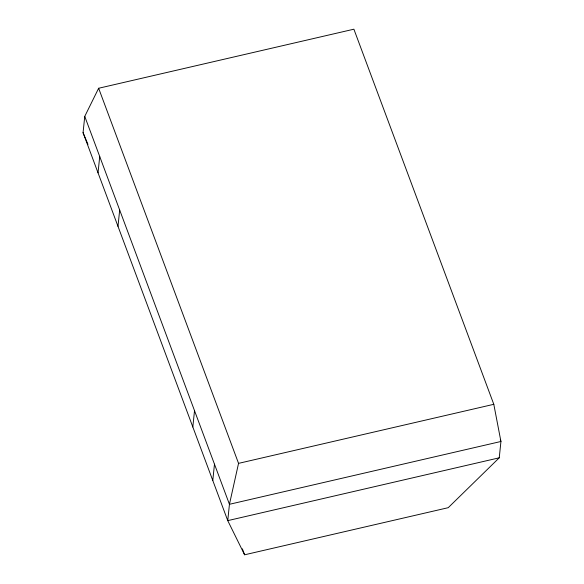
<?xml version="1.0" encoding="UTF-8"?>
<svg xmlns="http://www.w3.org/2000/svg" width="584" height="584" viewBox="0 0 584 584"><rect width="100%" height="100%" fill="white"/><g stroke="black" fill="none" stroke-linecap="round" stroke-linejoin="round"><path stroke-width="0.88" d="M83.067 132.707L84.753 116.384L98.638 88.257L353.889 29.2L493.801 404.31L500.933 441.482L499.247 457.812L448.227 507.686L244.601 554.8L227.753 520.629L83.067 132.707L87.972 144.401M98.032 172.842L99.718 156.512M117.99 226.344L119.676 210.021M192.829 426.992L194.516 410.669M212.788 480.493L214.474 464.171M98.638 88.257L238.549 463.368L229.439 504.299L227.753 520.629L499.247 457.812M238.549 463.368L493.801 404.31M500.298 439.774L500.933 441.482L229.439 504.299L84.753 116.384M242.375 548.829L244.601 554.8"/></g></svg>
